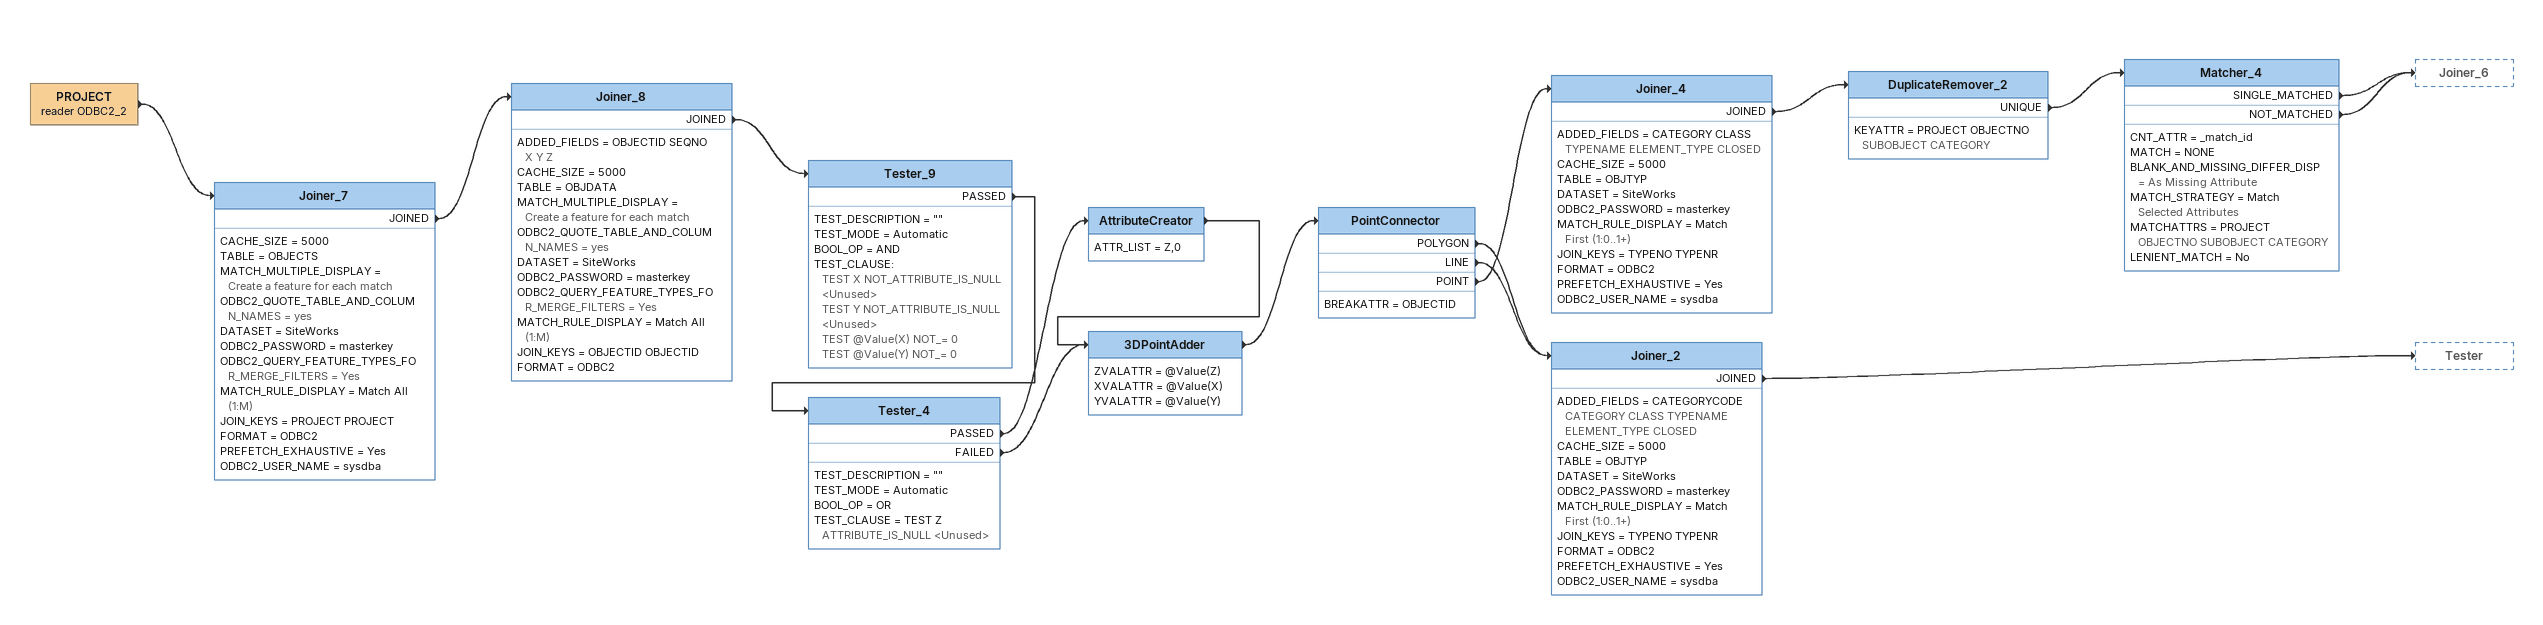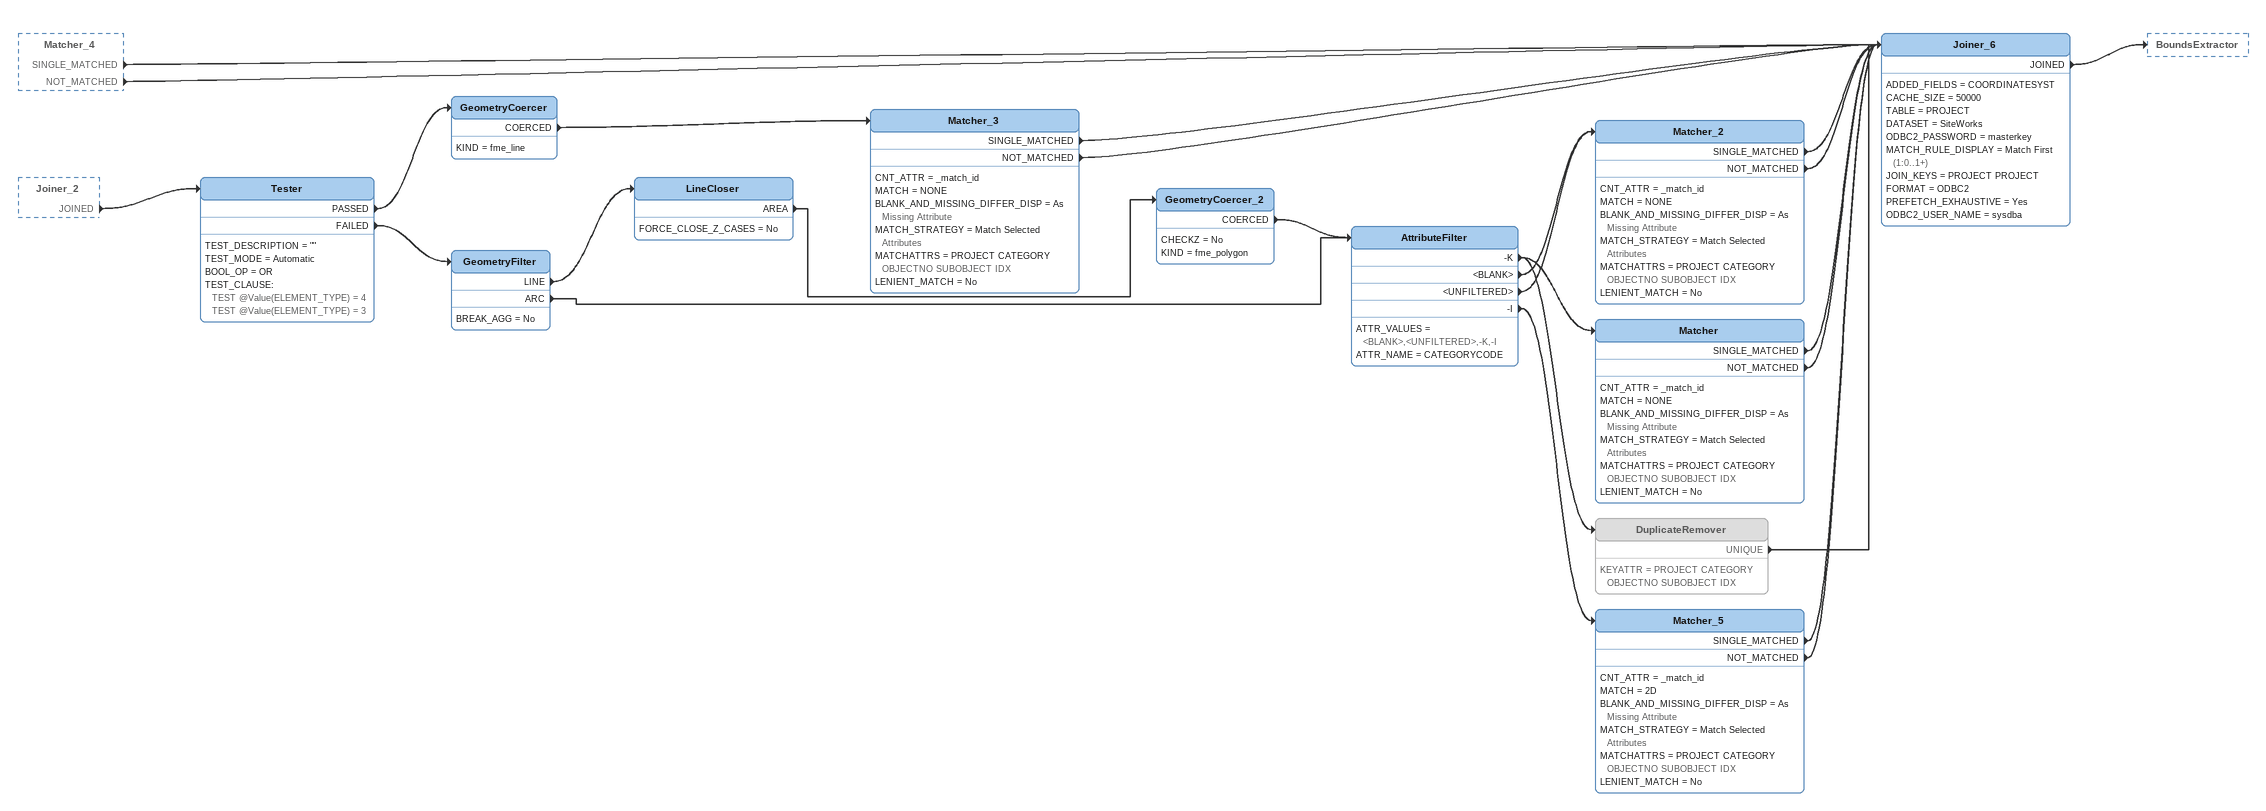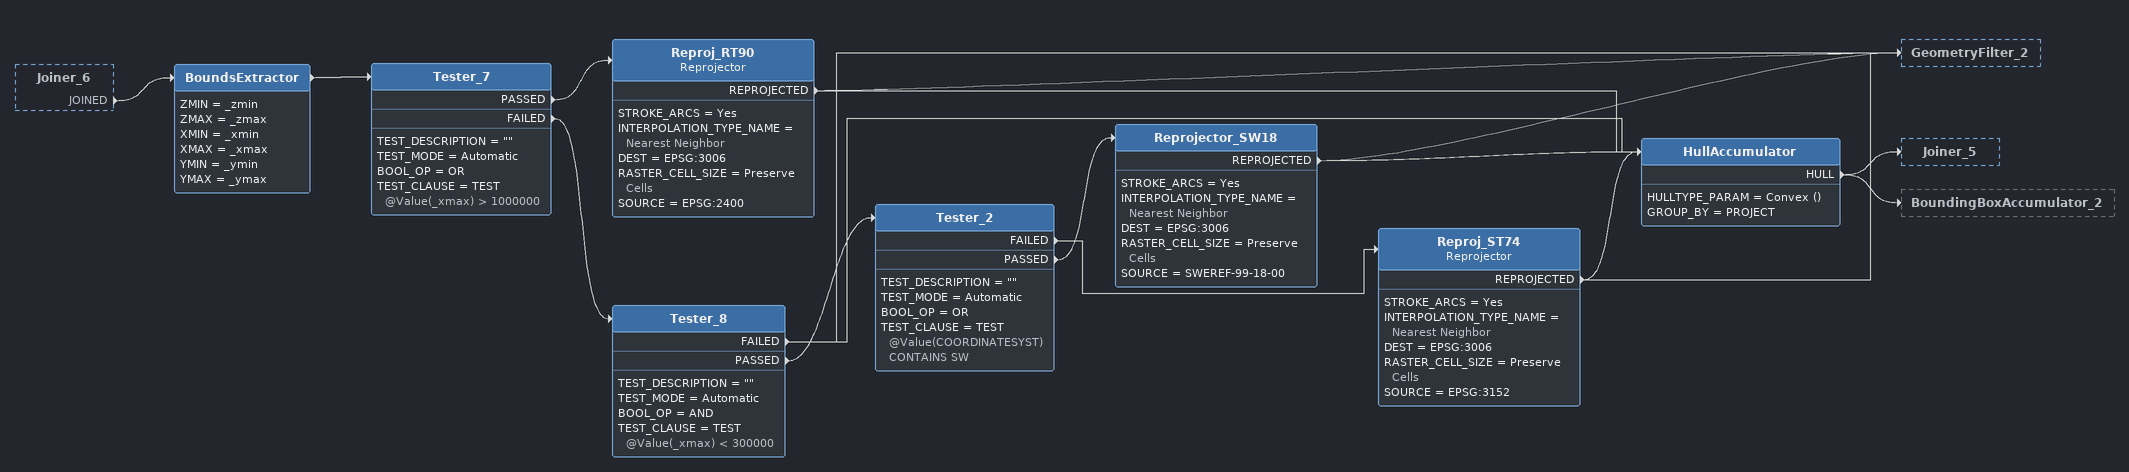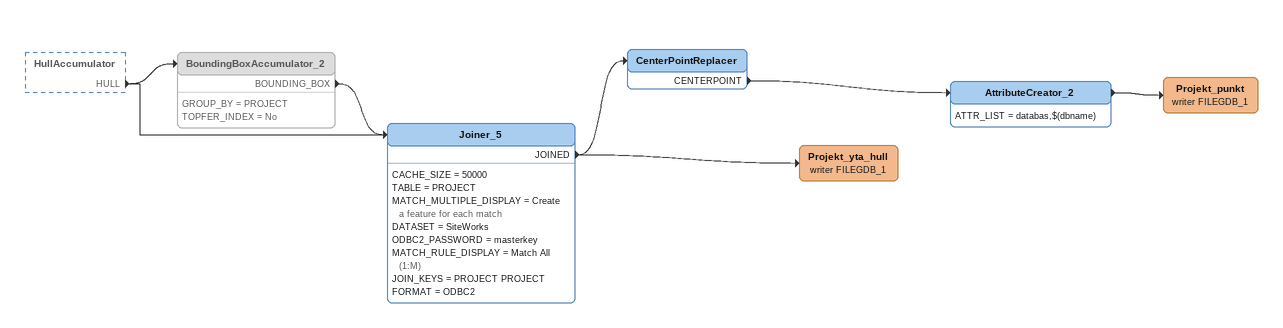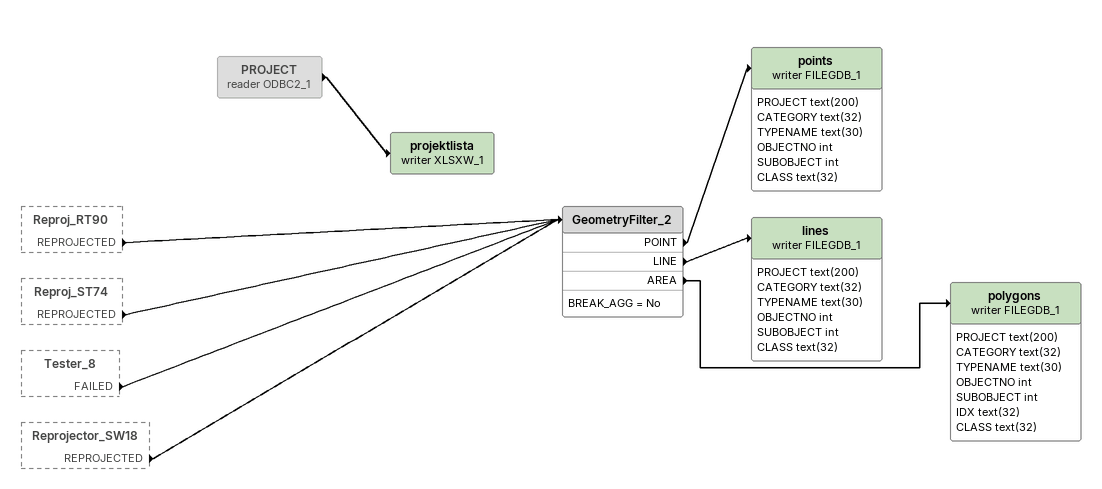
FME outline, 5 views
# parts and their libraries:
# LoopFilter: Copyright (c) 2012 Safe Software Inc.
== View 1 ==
PROJECT (reader ODBC2_2)
    -> Joiner_7
Joiner_7
    CACHE_SIZE = 5000
    TABLE = OBJECTS
    MATCH_MULTIPLE_DISPLAY = Create a feature for each match
    ODBC2_QUOTE_TABLE_AND_COLUMN_NAMES = yes
    DATASET = SiteWorks
    ODBC2_PASSWORD = masterkey
    ODBC2_QUERY_FEATURE_TYPES_FOR_MERGE_FILTERS = Yes
    MATCH_RULE_DISPLAY = Match All (1:M)
    JOIN_KEYS = PROJECT PROJECT
    FORMAT = ODBC2
    PREFETCH_EXHAUSTIVE = Yes
    ODBC2_USER_NAME = sysdba
    JOINED -> Joiner_8
Joiner_8
    ADDED_FIELDS = OBJECTID SEQNO X Y Z
    CACHE_SIZE = 5000
    TABLE = OBJDATA
    MATCH_MULTIPLE_DISPLAY = Create a feature for each match
    ODBC2_QUOTE_TABLE_AND_COLUMN_NAMES = yes
    DATASET = SiteWorks
    ODBC2_PASSWORD = masterkey
    ODBC2_QUERY_FEATURE_TYPES_FOR_MERGE_FILTERS = Yes
    MATCH_RULE_DISPLAY = Match All (1:M)
    JOIN_KEYS = OBJECTID OBJECTID
    FORMAT = ODBC2
    JOINED -> Tester_9
Tester_9
    TEST_DESCRIPTION = ""
    TEST_MODE = Automatic
    BOOL_OP = AND
    TEST_CLAUSE:
      TEST X NOT_ATTRIBUTE_IS_NULL <Unused>
      TEST Y NOT_ATTRIBUTE_IS_NULL <Unused>
      TEST @Value(X) NOT_= 0
      TEST @Value(Y) NOT_= 0
    PASSED -> Tester_4
Tester_4
    TEST_DESCRIPTION = ""
    TEST_MODE = Automatic
    BOOL_OP = OR
    TEST_CLAUSE = TEST Z ATTRIBUTE_IS_NULL <Unused>
    PASSED -> AttributeCreator
    FAILED -> 3DPointAdder
AttributeCreator
    ATTR_LIST = Z,0
    -> 3DPointAdder
3DPointAdder
    ZVALATTR = @Value(Z)
    XVALATTR = @Value(X)
    YVALATTR = @Value(Y)
    -> PointConnector
PointConnector
    BREAKATTR = OBJECTID
    POLYGON -> Joiner_2
    LINE -> Joiner_2
    POINT -> Joiner_4
Joiner_4
    ADDED_FIELDS = CATEGORY CLASS TYPENAME ELEMENT_TYPE CLOSED
    CACHE_SIZE = 5000
    TABLE = OBJTYP
    DATASET = SiteWorks
    ODBC2_PASSWORD = masterkey
    MATCH_RULE_DISPLAY = Match First (1:0..1+)
    JOIN_KEYS = TYPENO TYPENR
    FORMAT = ODBC2
    PREFETCH_EXHAUSTIVE = Yes
    ODBC2_USER_NAME = sysdba
    JOINED -> DuplicateRemover_2
DuplicateRemover_2
    KEYATTR = PROJECT OBJECTNO SUBOBJECT CATEGORY
    UNIQUE -> Matcher_4
Matcher_4
    CNT_ATTR = _match_id
    MATCH = NONE
    BLANK_AND_MISSING_DIFFER_DISP = As Missing Attribute
    MATCH_STRATEGY = Match Selected Attributes
    MATCHATTRS = PROJECT OBJECTNO SUBOBJECT CATEGORY
    LENIENT_MATCH = No
    SINGLE_MATCHED -> Joiner_6
    NOT_MATCHED -> Joiner_6
Joiner_2
    ADDED_FIELDS = CATEGORYCODE CATEGORY CLASS TYPENAME ELEMENT_TYPE CLOSED
    CACHE_SIZE = 5000
    TABLE = OBJTYP
    DATASET = SiteWorks
    ODBC2_PASSWORD = masterkey
    MATCH_RULE_DISPLAY = Match First (1:0..1+)
    JOIN_KEYS = TYPENO TYPENR
    FORMAT = ODBC2
    PREFETCH_EXHAUSTIVE = Yes
    ODBC2_USER_NAME = sysdba
    JOINED -> Tester

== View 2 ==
Matcher_4 [outside]
    SINGLE_MATCHED -> Joiner_6
    NOT_MATCHED -> Joiner_6
Joiner_2 [outside]
    JOINED -> Tester
Tester
    TEST_DESCRIPTION = ""
    TEST_MODE = Automatic
    BOOL_OP = OR
    TEST_CLAUSE:
      TEST @Value(ELEMENT_TYPE) = 4
      TEST @Value(ELEMENT_TYPE) = 3
    PASSED -> GeometryCoercer
    FAILED -> GeometryFilter
GeometryCoercer
    KIND = fme_line
    COERCED -> Matcher_3
Matcher_3
    CNT_ATTR = _match_id
    MATCH = NONE
    BLANK_AND_MISSING_DIFFER_DISP = As Missing Attribute
    MATCH_STRATEGY = Match Selected Attributes
    MATCHATTRS = PROJECT CATEGORY OBJECTNO SUBOBJECT IDX
    LENIENT_MATCH = No
    SINGLE_MATCHED -> Joiner_6
    NOT_MATCHED -> Joiner_6
GeometryFilter
    BREAK_AGG = No
    LINE -> LineCloser
    ARC -> AttributeFilter
LineCloser
    FORCE_CLOSE_Z_CASES = No
    AREA -> GeometryCoercer_2
GeometryCoercer_2
    CHECKZ = No
    KIND = fme_polygon
    COERCED -> AttributeFilter
AttributeFilter
    ATTR_VALUES = <BLANK>,<UNFILTERED>,-K,-I
    ATTR_NAME = CATEGORYCODE
    -K -> DuplicateRemover
    -K -> Matcher
    <BLANK> -> Matcher_2
    <UNFILTERED> -> Matcher_2
    -I -> Matcher_5
Matcher_2
    CNT_ATTR = _match_id
    MATCH = NONE
    BLANK_AND_MISSING_DIFFER_DISP = As Missing Attribute
    MATCH_STRATEGY = Match Selected Attributes
    MATCHATTRS = PROJECT CATEGORY OBJECTNO SUBOBJECT IDX
    LENIENT_MATCH = No
    SINGLE_MATCHED -> Joiner_6
    NOT_MATCHED -> Joiner_6
Matcher
    CNT_ATTR = _match_id
    MATCH = NONE
    BLANK_AND_MISSING_DIFFER_DISP = As Missing Attribute
    MATCH_STRATEGY = Match Selected Attributes
    MATCHATTRS = PROJECT CATEGORY OBJECTNO SUBOBJECT IDX
    LENIENT_MATCH = No
    SINGLE_MATCHED -> Joiner_6
    NOT_MATCHED -> Joiner_6
DuplicateRemover [off]
    KEYATTR = PROJECT CATEGORY OBJECTNO SUBOBJECT IDX
    UNIQUE -> Joiner_6
Matcher_5
    CNT_ATTR = _match_id
    MATCH = 2D
    BLANK_AND_MISSING_DIFFER_DISP = As Missing Attribute
    MATCH_STRATEGY = Match Selected Attributes
    MATCHATTRS = PROJECT CATEGORY OBJECTNO SUBOBJECT IDX
    LENIENT_MATCH = No
    SINGLE_MATCHED -> Joiner_6
    NOT_MATCHED -> Joiner_6
Joiner_6
    ADDED_FIELDS = COORDINATESYST
    CACHE_SIZE = 50000
    TABLE = PROJECT
    DATASET = SiteWorks
    ODBC2_PASSWORD = masterkey
    MATCH_RULE_DISPLAY = Match First (1:0..1+)
    JOIN_KEYS = PROJECT PROJECT
    FORMAT = ODBC2
    PREFETCH_EXHAUSTIVE = Yes
    ODBC2_USER_NAME = sysdba
    JOINED -> BoundsExtractor

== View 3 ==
Joiner_6 [outside]
    JOINED -> BoundsExtractor
BoundsExtractor
    ZMIN = _zmin
    ZMAX = _zmax
    XMIN = _xmin
    XMAX = _xmax
    YMIN = _ymin
    YMAX = _ymax
    -> Tester_7
Tester_7
    TEST_DESCRIPTION = ""
    TEST_MODE = Automatic
    BOOL_OP = OR
    TEST_CLAUSE = TEST @Value(_xmax) > 1000000
    PASSED -> Reproj_RT90
    FAILED -> Tester_8
Reproj_RT90: Reprojector
    STROKE_ARCS = Yes
    INTERPOLATION_TYPE_NAME = Nearest Neighbor
    DEST = EPSG:3006
    RASTER_CELL_SIZE = Preserve Cells
    SOURCE = EPSG:2400
    REPROJECTED -> GeometryFilter_2
    REPROJECTED -> HullAccumulator
Tester_8
    TEST_DESCRIPTION = ""
    TEST_MODE = Automatic
    BOOL_OP = AND
    TEST_CLAUSE = TEST @Value(_xmax) < 300000
    FAILED -> GeometryFilter_2
    PASSED -> Tester_2
    FAILED -> HullAccumulator
Tester_2
    TEST_DESCRIPTION = ""
    TEST_MODE = Automatic
    BOOL_OP = OR
    TEST_CLAUSE = TEST @Value(COORDINATESYST) CONTAINS SW
    FAILED -> Reproj_ST74
    PASSED -> Reprojector_SW18
Reprojector_SW18
    STROKE_ARCS = Yes
    INTERPOLATION_TYPE_NAME = Nearest Neighbor
    DEST = EPSG:3006
    RASTER_CELL_SIZE = Preserve Cells
    SOURCE = SWEREF-99-18-00
    REPROJECTED -> GeometryFilter_2
    REPROJECTED -> HullAccumulator
Reproj_ST74: Reprojector
    STROKE_ARCS = Yes
    INTERPOLATION_TYPE_NAME = Nearest Neighbor
    DEST = EPSG:3006
    RASTER_CELL_SIZE = Preserve Cells
    SOURCE = EPSG:3152
    REPROJECTED -> GeometryFilter_2
    REPROJECTED -> HullAccumulator
HullAccumulator
    HULLTYPE_PARAM = Convex ()
    GROUP_BY = PROJECT
    HULL -> Joiner_5
    HULL -> BoundingBoxAccumulator_2

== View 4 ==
HullAccumulator [outside]
    HULL -> Joiner_5
    HULL -> BoundingBoxAccumulator_2
BoundingBoxAccumulator_2 [off]
    GROUP_BY = PROJECT
    TOPFER_INDEX = No
    BOUNDING_BOX -> Joiner_5
Joiner_5
    CACHE_SIZE = 50000
    TABLE = PROJECT
    MATCH_MULTIPLE_DISPLAY = Create a feature for each match
    DATASET = SiteWorks
    ODBC2_PASSWORD = masterkey
    MATCH_RULE_DISPLAY = Match All (1:M)
    JOIN_KEYS = PROJECT PROJECT
    FORMAT = ODBC2
    JOINED -> CenterPointReplacer
    JOINED -> Projekt_yta_hull (writer FILEGDB_1)
CenterPointReplacer
    CENTERPOINT -> AttributeCreator_2
AttributeCreator_2
    ATTR_LIST = databas,$(dbname)
    -> Projekt_punkt (writer FILEGDB_1)
Projekt_punkt (writer FILEGDB_1)
Projekt_yta_hull (writer FILEGDB_1)

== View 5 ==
Reproj_RT90 [outside]
    REPROJECTED -> GeometryFilter_2
Reproj_ST74 [outside]
    REPROJECTED -> GeometryFilter_2
Tester_8 [outside]
    FAILED -> GeometryFilter_2
Reprojector_SW18 [outside]
    REPROJECTED -> GeometryFilter_2
GeometryFilter_2
    BREAK_AGG = No
    POINT -> points (writer FILEGDB_1)
    LINE -> lines (writer FILEGDB_1)
    AREA -> polygons (writer FILEGDB_1)
points (writer FILEGDB_1)
    attributes: PROJECT text(200), CATEGORY text(32), TYPENAME text(30), OBJECTNO int, SUBOBJECT int, CLASS text(32)
lines (writer FILEGDB_1)
    attributes: PROJECT text(200), CATEGORY text(32), TYPENAME text(30), OBJECTNO int, SUBOBJECT int, CLASS text(32)
polygons (writer FILEGDB_1)
    attributes: PROJECT text(200), CATEGORY text(32), TYPENAME text(30), OBJECTNO int, SUBOBJECT int, IDX text(32), CLASS text(32)
PROJECT (reader ODBC2_1) [off]
    -> projektlista (writer XLSXW_1)
projektlista (writer XLSXW_1)
